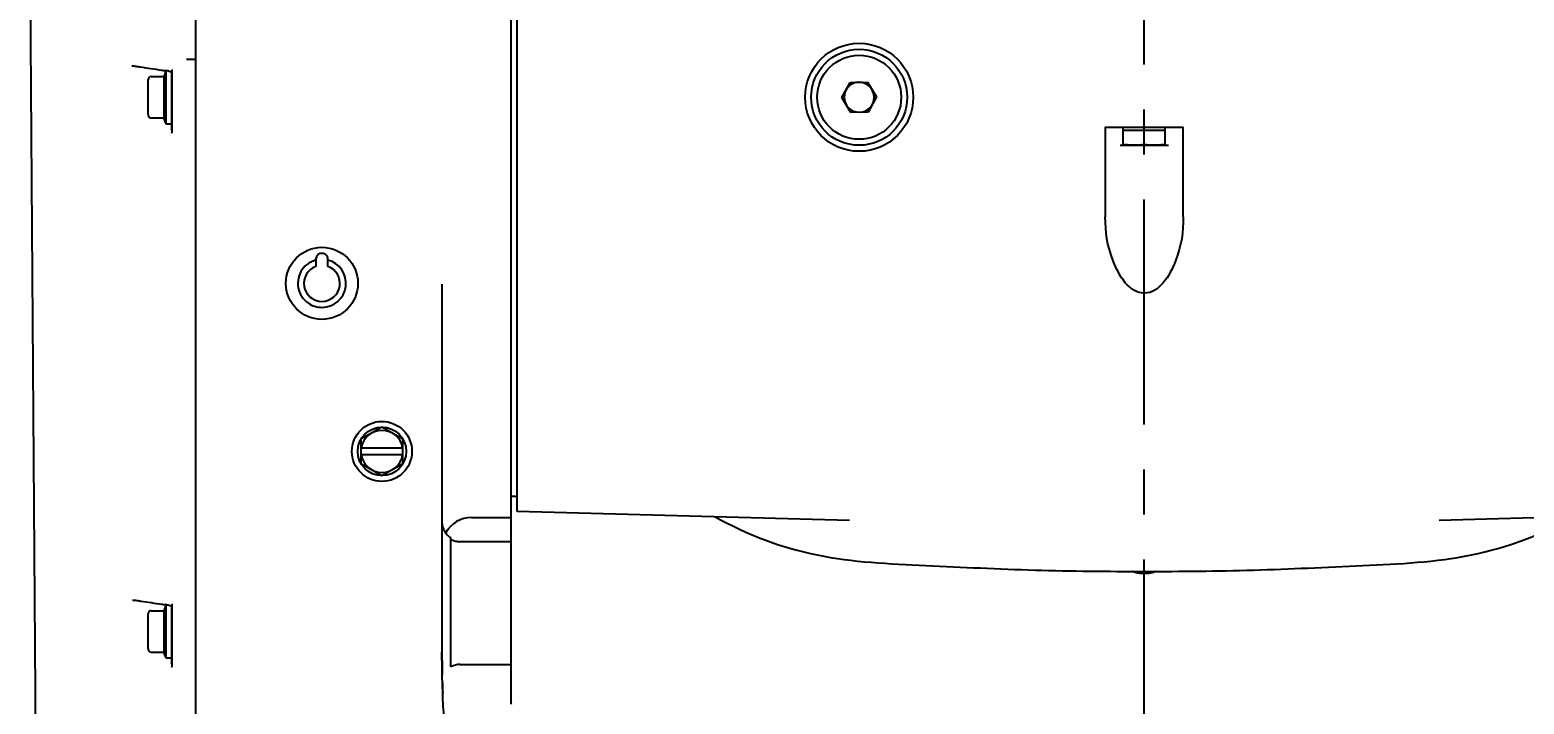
# Model space of a CAD drawing. Header units: millimetres. Extents: x 5828 to 6704, y 123 to 421.
# Drawn here: x 6461.94 to 6474.38, y 267.4 to 273.01 of the extents above; entities that cross this region are included whole.
import ezdxf

# ---------------------------------------------------------------- set-up
doc = ezdxf.new("R2010")
doc.units = ezdxf.units.MM
doc.linetypes.add('CENTER', pattern=[0.6, 0.375, -0.075, 0.075, -0.075])
doc.layers.add('DIM', color=7, linetype='Continuous')
doc.layers.add('外形图', color=7, linetype='Continuous')
doc.styles.add('微软雅黑', font='msyh.ttc', dxfattribs={"height": 2.1})
doc.dimstyles.new('尺寸标注_1_20比例', dxfattribs={"dimtxt": 2.1, "dimasz": 1.7, "dimexe": 0.5, "dimexo": 0.4, "dimgap": 0.5, "dimtad": 1, "dimdec": 1, "dimlfac": 20, "dimdsep": 46, "dimtxsty": '微软雅黑', "dimcen": 0.09, "dimadec": 0, "dimazin": 0, "dimtp": 0.01, "dimtm": 0.01, "dimtfac": 1, "dimtdec": 1, "dimtofl": 0, "dimtmove": 0, "dimatfit": 3, "dimfxl": 1, "dimtolj": 1, "dimarcsym": 0})

# ---------------------------------------------------------------- blocks, each defined once
blk = doc.blocks.new('*D1558')
at = {"layer": 'Defpoints', "color": 0}
for p in [(6471.221, 282.804), (6471.221, 276.653), (6477.071, 254.028)]:
    blk.add_point(p, dxfattribs=at)
at = {"layer": 'DIM', "color": 0, "linetype": 'ByBlock', "lineweight": -2, "ltscale": 20}
for p, q in [((6471.221, 277.053), (6471.221, 283.304)), ((6477.071, 254.428), (6477.071, 283.304)), ((6469.521, 282.804), (6467.821, 282.804)), ((6477.071, 282.804), (6471.221, 282.804)), ((6478.771, 282.804), (6480.471, 282.804))]:
    blk.add_line(p, q, dxfattribs=at)
at = {"layer": 'DIM', "color": 0}
for points in [[(6469.521, 282.521), (6469.521, 283.088), (6471.221, 282.804)], [(6478.771, 283.088), (6478.771, 282.521), (6477.071, 282.804)]]:
    blk.add_solid(points, dxfattribs=at)
at = {"layer": 'DIM', "color": 0, "insert": (6474.146, 284.377), "char_height": 2.1, "attachment_point": 5, "style": '微软雅黑'}
blk.add_mtext('\\A1;117', dxfattribs=at)

msp = doc.modelspace()

# ---------------------------------------------------------------- linework, layer by layer
at = {"layer": '外形图', "linetype": 'CENTER', "ltscale": 5}
msp.add_line((6471.2212, 221.727), (6471.2212, 282.8944), dxfattribs=at)
at = {"layer": '外形图', "linetype": 'Continuous'}
for p, q in [((6463.3212, 258.3625), (6463.3212, 277.8526)), ((6465.9462, 267.399), (6465.9462, 274.1841)), ((6465.9962, 269.0007), (6465.9962, 274.1838)), ((6461.9387, 273.7143), (6462.0279, 261.4663)), ((6462.8236, 272.7111), (6462.8287, 272.7103)), ((6463.3057, 272.7674), (6463.2446, 272.7677)), ((6462.9237, 272.3051), (6462.9237, 272.6001)), ((6462.9487, 272.6251), (6463.0539, 272.6251)), ((6463.0676, 272.6628), (6463.0539, 272.6251)), ((6463.0539, 272.6251), (6463.0539, 272.2801)), ((6463.0714, 272.6741), (6463.065, 272.675)), ((6463.0712, 272.6726), (6463.0712, 272.2326)), ((6463.0821, 272.6726), (6463.0712, 272.6726)), ((6463.087, 272.672), (6463.0714, 272.6741)), ((6463.0926, 272.6712), (6463.087, 272.672)), ((6463.0956, 272.6708), (6463.0926, 272.6712)), ((6463.1212, 272.6421), (6463.121, 272.6455)), ((6463.1212, 272.6717), (6463.1212, 272.1655)), ((6463.1212, 272.1953), (6463.1212, 272.6421)), ((6468.7019, 272.4496), (6468.7715, 272.5761)), ((6468.7715, 272.5761), (6468.9158, 272.5791)), ((6468.9158, 272.5791), (6468.9906, 272.4557)), ((6468.7767, 272.3261), (6468.7019, 272.4496)), ((6468.9906, 272.4557), (6468.921, 272.3292)), ((6468.921, 272.3292), (6468.7767, 272.3261)), ((6462.9487, 272.2801), (6463.0539, 272.2801)), ((6463.0676, 272.2425), (6463.0539, 272.2801)), ((6463.0712, 272.2326), (6463.1212, 272.2326)), ((6470.8962, 272.2026), (6470.8962, 271.4554)), ((6470.8962, 272.2026), (6471.5462, 272.2026)), ((6471.0462, 272.0533), (6471.0462, 272.2026)), ((6471.3962, 272.0533), (6471.3962, 272.2026)), ((6471.5462, 271.4554), (6471.5462, 272.2026)), ((6471.0462, 272.1776), (6471.3962, 272.1776)), ((6471.2212, 272.0599), (6471.2212, 272.1776)), ((6471.0192, 272.0526), (6471.4233, 272.0526)), ((6471.0462, 272.0533), (6471.0488, 272.0526)), ((6471.3937, 272.0526), (6471.0488, 272.0526)), ((6471.3937, 272.0526), (6471.3962, 272.0533)), ((6464.3212, 271.102), (6464.3212, 271.0441)), ((6464.4212, 271.0441), (6464.4212, 271.102)), ((6465.3712, 270.8952), (6465.3713, 267.7326)), ((6464.8712, 269.7047), (6464.6962, 269.6037)), ((6465.0462, 269.6037), (6464.8712, 269.7047)), ((6464.6962, 269.6037), (6464.6962, 269.4016)), ((6465.0462, 269.4016), (6465.0462, 269.6037)), ((6464.6962, 269.5326), (6465.0462, 269.5326)), ((6465.0462, 269.4726), (6464.6962, 269.4726)), ((6464.6962, 269.4016), (6464.8712, 269.3006)), ((6464.8712, 269.3006), (6465.0462, 269.4016)), ((6465.9962, 269.1277), (6465.9462, 269.1277)), ((6468.7645, 268.9282), (6465.9962, 269.0007)), ((6476.2462, 268.9954), (6473.6781, 268.9282)), ((6465.6212, 268.9527), (6465.8212, 268.9527)), ((6465.8212, 268.9527), (6465.9462, 268.9527)), ((6468.7646, 268.9282), (6468.7645, 268.9282)), ((6473.6781, 268.9282), (6473.6779, 268.9282)), ((6465.4462, 267.7076), (6465.4462, 268.7827)), ((6465.5212, 268.7506), (6465.9462, 268.7506)), ((6462.8294, 268.2609), (6462.8346, 268.2601)), ((6463.0676, 268.2128), (6463.0539, 268.1752)), ((6463.0712, 268.2227), (6463.0712, 267.7827)), ((6463.0873, 268.2227), (6463.0712, 268.2227)), ((6463.0956, 268.2215), (6463.0927, 268.2219)), ((6463.1212, 268.2225), (6463.1212, 267.7162)), ((6462.9237, 267.8552), (6462.9237, 268.1502)), ((6462.9487, 268.1752), (6463.0539, 268.1752)), ((6463.0539, 268.1752), (6463.0539, 267.8302)), ((6463.1212, 268.1929), (6463.121, 268.1962)), ((6463.1212, 267.7459), (6463.1212, 268.1929)), ((6462.9487, 267.8302), (6463.0539, 267.8302)), ((6463.0676, 267.7925), (6463.0539, 267.8302)), ((6463.0712, 267.7827), (6463.1212, 267.7827)), ((6465.3712, 267.8151), (6465.3712, 267.8301)), ((6465.5228, 267.7271), (6465.9462, 267.7271)), ((6465.3717, 267.7063), (6465.372, 267.6753)), ((6465.3721, 267.6961), (6465.3719, 267.7104)), ((6465.372, 267.6753), (6465.3724, 267.6442)), ((6465.3783, 267.4724), (6465.3776, 267.4894)), ((6465.9462, 267.399), (6465.9462, 267.3971))]:
    msp.add_line(p, q, dxfattribs=at)
for points in [[(6462.7879, 272.7143), (6462.7952, 272.7139), (6462.8045, 272.7133), (6462.814, 272.7123), (6462.8236, 272.7111)], [(6463.0956, 272.6708), (6463.0986, 272.6702), (6463.1015, 272.6693), (6463.1044, 272.668), (6463.1072, 272.6664), (6463.1099, 272.6645)], [(6463.1099, 272.6645), (6463.1125, 272.6622), (6463.1148, 272.6596), (6463.1169, 272.6566), (6463.1186, 272.6535), (6463.1199, 272.6501), (6463.1208, 272.6467), (6463.121, 272.6455)], [(6463.1188, 272.6828), (6463.1197, 272.6805), (6463.1205, 272.6779), (6463.121, 272.6749), (6463.1212, 272.6717)], [(6463.1206, 272.1602), (6463.1199, 272.1579), (6463.119, 272.1558), (6463.1183, 272.1543)], [(6463.1212, 272.1655), (6463.1211, 272.1628), (6463.1206, 272.1602)], [(6462.7937, 268.2641), (6462.8009, 268.2638), (6462.8103, 268.2631), (6462.8198, 268.2621), (6462.8294, 268.2609)], [(6463.0956, 268.2215), (6463.0986, 268.2209), (6463.1015, 268.22), (6463.1044, 268.2188), (6463.1072, 268.2172), (6463.1099, 268.2152)], [(6463.1099, 268.2152), (6463.1125, 268.2129), (6463.1148, 268.2103), (6463.1169, 268.2074), (6463.1186, 268.2042), (6463.1199, 268.2009), (6463.1208, 268.1974), (6463.121, 268.1962)], [(6463.1188, 268.2335), (6463.1197, 268.2312), (6463.1205, 268.2286), (6463.121, 268.2257), (6463.1212, 268.2225)], [(6463.1212, 267.7162), (6463.1211, 267.7135), (6463.1206, 267.7109)], [(6463.1206, 267.7109), (6463.1199, 267.7085), (6463.119, 267.7064), (6463.1183, 267.705)]]:
    msp.add_lwpolyline(points, dxfattribs=at)
for centre, radius in [((6468.8462, 272.4526), 0.45), ((6468.8462, 272.4526), 0.4), ((6468.8462, 272.4526), 0.35), ((6464.3712, 270.9026), 0.3), ((6464.8712, 269.5026), 0.25), ((6464.8712, 269.5026), 0.2021)]:
    msp.add_circle(centre, radius, dxfattribs=at)
for centre, radius, start, end in [((6464.7912, 285.0922), 12.5365, 260.99355, 261.12643), ((6464.9532, 286.1425), 13.5992, 261.13474, 261.8899), ((6462.9487, 272.6001), 0.025, 90, 180), ((6465.1106, 287.2318), 14.6998, 261.88155, 262.001), ((6463.0817, 272.6576), 0.015, 134.44366, 160), ((6468.8462, 272.4526), 0.125, 91.21135, 270.0553), ((6468.8462, 272.4526), 0.125, 271.21135, 90.0553), ((6462.9487, 272.3051), 0.025, 180, 270), ((6463.0817, 272.2476), 0.015, 200, 225.55634), ((6463.0991, 272.1953), 0.0221, 351.4339, 0.01573), ((6463.0998, 272.1951), 0.0214, 319.59019, 334.91162), ((6463.0996, 272.1952), 0.0216, 334.88078, 343.01622), ((6463.0995, 272.1952), 0.0217, 343.01977, 351.42331), ((6471.1572, 272.7773), 0.7259, 261.21171, 262.51846), ((6471.2853, 272.7773), 0.7259, 277.48154, 278.78829), ((6464.3661, 270.9159), 0.1856, 104.52528, 111.46458), ((6464.3712, 271.1026), 0.05, 352.91667, 187.82504), ((6464.3712, 270.9026), 0.2, 270.03097, 75.64923), ((6464.3712, 270.9026), 0.15, 109.47122, 70.52878), ((6464.8712, 269.5026), 0.175, 9.87089, 170.12911), ((6464.8712, 269.5026), 0.175, 189.87089, 350.12911), ((6465.5212, 268.9126), 0.15, 180, 240), ((6465.6212, 268.7027), 0.25, 90, 151.42975), ((6465.5213, 268.906), 0.1555, 264.99246, 269.97599), ((6464.8003, 280.7018), 12.596, 261.02189, 261.15131), ((6464.9583, 281.729), 13.6353, 261.15921, 261.89575), ((6465.1119, 282.7932), 14.7106, 261.8878, 262.00446), ((6463.0817, 268.2077), 0.015, 134.44366, 160), ((6462.9487, 268.1502), 0.025, 90, 180), ((6462.9487, 267.8552), 0.025, 180, 270), ((6463.0817, 267.7977), 0.015, 200, 225.55634), ((6463.0998, 267.7457), 0.0214, 319.60055, 334.90661), ((6463.0996, 267.7458), 0.0216, 334.87613, 343.01408), ((6463.0995, 267.7459), 0.0217, 343.01769, 351.42317), ((6463.0991, 267.7459), 0.0221, 351.43381, 0.01597), ((6474.8925, 267.824), 9.5213, 180.38333, 180.68312), ((6474.9811, 267.825), 9.6099, 180.39219, 180.6492), ((6474.371, 267.8182), 8.9998, 180.65016, 180.82927), ((6472.4733, 267.7756), 7.1015, 181.60292, 182.30991)]:
    msp.add_arc(centre, radius, start, end, dxfattribs=at)
for points, knots in [([(6463.3212, 272.757), (6463.3212, 272.7594), (6463.314, 272.7631), (6463.3092, 272.7659), (6463.3057, 272.7679)], [0, 0, 0, 0, 0.3699321, 1, 1, 1, 1]), ([(6471.2212, 270.8213), (6471.0962, 270.8213), (6470.9269, 271.1022), (6470.8962, 271.3321), (6470.8962, 271.4554)], [0, 0, 0, 0, 0.5035734, 1, 1, 1, 1]), ([(6471.5462, 271.4554), (6471.5462, 271.3321), (6471.5155, 271.1022), (6471.3463, 270.8213), (6471.2212, 270.8213)], [0, 0, 0, 0, 0.4964236, 1, 1, 1, 1]), ([(6464.2982, 271.0886), (6464.2912, 271.0859), (6464.2776, 271.0796), (6464.2647, 271.0718), (6464.2585, 271.0676)], [0, 0, 0, 0, 0.4981525, 1, 1, 1, 1]), ([(6464.2063, 271.0166), (6464.1767, 270.9746), (6464.1519, 270.8615), (6464.216, 270.7658), (6464.2584, 270.7368)], [0, 0, 0, 0, 0.5000581, 1, 1, 1, 1]), ([(6467.6474, 268.9576), (6467.9106, 268.8092), (6468.4903, 268.5919), (6469.4028, 268.5533), (6470.3105, 268.5078), (6470.9177, 268.5027), (6471.2212, 268.5027)], [0, 0, 0, 0, 0.2492766, 0.4993778, 0.7495916, 1, 1, 1, 1]), ([(6471.2212, 268.5027), (6471.5247, 268.5027), (6472.1318, 268.5078), (6473.0393, 268.553), (6473.9513, 268.592), (6474.5312, 268.8087), (6474.7942, 268.9572)], [0, 0, 0, 0, 0.2504081, 0.500625, 0.7507238, 1, 1, 1, 1]), ([(6465.4462, 268.7693), (6465.4556, 268.7642), (6465.4757, 268.7561), (6465.497, 268.7521), (6465.5077, 268.7512)], [0, 0, 0, 0, 0.4966832, 1, 1, 1, 1]), ([(6471.1584, 268.491), (6471.1577, 268.4911), (6471.1564, 268.4915), (6471.1546, 268.4919), (6471.1534, 268.4922), (6471.1527, 268.4924), (6471.1518, 268.4926), (6471.1508, 268.4929), (6471.1492, 268.4933), (6471.1472, 268.4938), (6471.1439, 268.4948), (6471.1399, 268.4959), (6471.1359, 268.4972), (6471.1327, 268.4983), (6471.1304, 268.4991), (6471.1284, 268.4998), (6471.1268, 268.5004), (6471.125, 268.501), (6471.1229, 268.5018), (6471.1212, 268.5025), (6471.1203, 268.5028)], [0, 0, 0, 0, 0.0625, 0.125, 0.15625, 0.171875, 0.1875, 0.21875, 0.25, 0.3125, 0.375, 0.5, 0.625, 0.6875, 0.75, 0.8125, 0.84375, 0.875, 0.9375, 1, 1, 1, 1]), ([(6471.284, 268.491), (6471.2816, 268.4905), (6471.2766, 268.4895), (6471.2711, 268.4884), (6471.2674, 268.4877), (6471.2655, 268.4874), (6471.2636, 268.487), (6471.261, 268.4867), (6471.2577, 268.4863), (6471.2538, 268.4859), (6471.2498, 268.4854), (6471.2466, 268.485), (6471.244, 268.4847), (6471.2413, 268.4845), (6471.2367, 268.4844), (6471.2314, 268.4841), (6471.2268, 268.4839), (6471.2242, 268.4839), (6471.2222, 268.4837), (6471.2202, 268.4838), (6471.2176, 268.4839), (6471.213, 268.4841), (6471.2077, 268.4843), (6471.2031, 268.4844), (6471.2004, 268.4845), (6471.1978, 268.4849), (6471.1945, 268.4852), (6471.1906, 268.4857), (6471.1867, 268.4861), (6471.1834, 268.4865), (6471.1811, 268.4867), (6471.1798, 268.4869), (6471.1784, 268.4872), (6471.1767, 268.4875), (6471.1727, 268.4883), (6471.1666, 268.4894), (6471.1612, 268.4904), (6471.1584, 268.491)], [0, 0, 0, 0, 0.0625, 0.125, 0.140625, 0.15625, 0.171875, 0.1875, 0.21875, 0.25, 0.28125, 0.3125, 0.328125, 0.34375, 0.375, 0.4375, 0.46875, 0.484375, 0.5, 0.515625, 0.53125, 0.5625, 0.625, 0.65625, 0.671875, 0.6875, 0.71875, 0.75, 0.78125, 0.8125, 0.828125, 0.8359375, 0.84375, 0.859375, 0.875, 0.9375, 1, 1, 1, 1]), ([(6471.3222, 268.5028), (6471.3216, 268.5026), (6471.3202, 268.5021), (6471.3185, 268.5014), (6471.3174, 268.501), (6471.3167, 268.5007), (6471.3159, 268.5004), (6471.3149, 268.5001), (6471.3133, 268.4995), (6471.3113, 268.4988), (6471.3081, 268.4978), (6471.3042, 268.4964), (6471.3001, 268.4952), (6471.2969, 268.4943), (6471.2945, 268.4936), (6471.2925, 268.4931), (6471.2908, 268.4926), (6471.289, 268.4922), (6471.2867, 268.4916), (6471.2849, 268.4912), (6471.284, 268.491)], [0, 0, 0, 0, 0.0625, 0.125, 0.15625, 0.171875, 0.1875, 0.21875, 0.25, 0.3125, 0.375, 0.5, 0.625, 0.6875, 0.75, 0.8125, 0.84375, 0.875, 0.9375, 1, 1, 1, 1]), ([(6465.3726, 267.5978), (6465.3724, 267.6096), (6465.3716, 267.6821), (6465.3713, 267.7545), (6465.3712, 267.8151)], [0, 0, 0, 0, 0.1630077, 1, 1, 1, 1]), ([(6465.3726, 267.5978), (6465.373, 267.5687), (6465.375, 267.4696), (6465.3787, 267.3704), (6465.3847, 267.3007)], [0, 0, 0, 0, 0.2941805, 1, 1, 1, 1])]:
    msp.add_open_spline(points, degree=3, knots=knots, dxfattribs=at)
for points in [[(6471.1337, 272.0526), (6471.11, 272.0526), (6471.0862, 272.0545), (6471.0626, 272.0576)], [(6471.2212, 272.0599), (6471.1923, 272.0554), (6471.163, 272.0526), (6471.1337, 272.0526)], [(6471.3087, 272.0526), (6471.2795, 272.0526), (6471.2502, 272.0554), (6471.2212, 272.0599)], [(6471.3799, 272.0576), (6471.3563, 272.0545), (6471.3325, 272.0526), (6471.3087, 272.0526)], [(6464.2585, 271.0676), (6464.2383, 271.0539), (6464.2202, 271.0365), (6464.2063, 271.0166)], [(6464.2584, 270.7368), (6464.2909, 270.7146), (6464.332, 270.7027), (6464.3713, 270.7027)], [(6463.0927, 268.2219), (6463.0837, 268.2231), (6463.0747, 268.2244), (6463.0657, 268.2257)], [(6465.5228, 267.7271), (6465.4964, 267.7271), (6465.4693, 267.7203), (6465.4462, 267.7076)]]:
    msp.add_open_spline(points, degree=3, dxfattribs=at)

# ---------------------------------------------------------------- dimensions: what is measured, and where the dimension line sits
at = {"layer": 'DIM', "linetype": 'ByBlock', "ltscale": 20}
dim = msp.add_linear_dim(base=(6471.2212, 282.8043), p1=(6477.0712, 254.0277), p2=(6471.2212, 276.6526), dimstyle='尺寸标注_1_20比例', dxfattribs=at)
dim.commit()
dim.dimension.update_dxf_attribs({"geometry": '*D1558', "text_midpoint": (6474.1462, 282.8043), "dimtype": 160})

doc.saveas('drawing.dxf')
